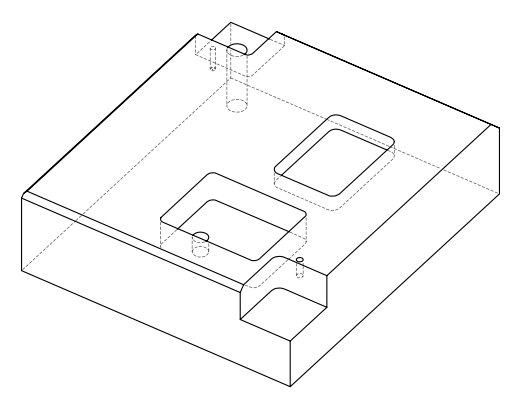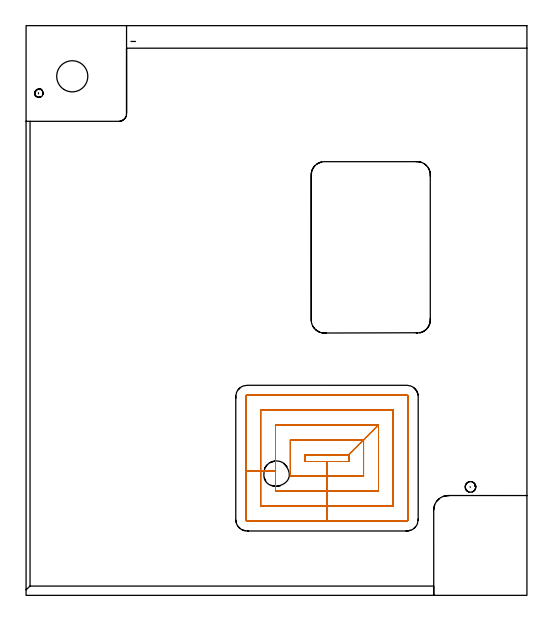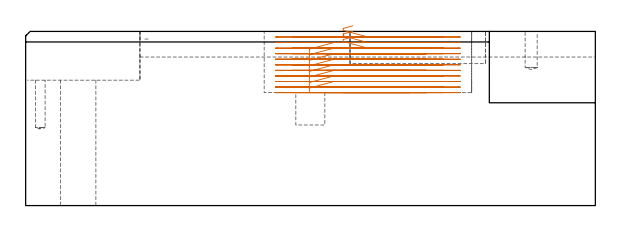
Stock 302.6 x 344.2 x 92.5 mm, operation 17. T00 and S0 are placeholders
(PLAN: 17 operations, 10 tool changes, 83.7 min)
(1 SPOT_DRILL | STEP1HOLE | NXT0321_9005460120000 | 0.05 min | 3103 mm3)
(2 SPOT_DRILL_1 | STEP1POCKET | NXT0321_9005460120000 | 0.03 min | 0 mm3)
(3 SPOT_DRILL_2 | STEP1POCKET_1 | NXT0321_9005460120000 | 0.03 min | 2790 mm3)
(4 SPOT_DRILL_3 | STEP1POCKET_2 | NXT0321_9005460120000 | 0.04 min | 3585 mm3)
(5 DRILL_THROUGH_HOLE_INTO_CENTER | STEP1HOLE | NXT0301_087 | 0.3 min | 6845 mm3)
(6 DRILL_TO_ENLARGE_THROUGH_HOLE | STEP1HOLE | UGT0301_256 | 0.31 min | 15695 mm3)
(7 DRILL_BLIND_HOLE_INTO_CENTER | STEP1POCKET | NXT0301_035 | 0.09 min | 621 mm3)
(8 DRILL_BLIND_HOLE_INTO_CENTER_1 | STEP1POCKET_1 | NXT0301_022 | 0.12 min | 521 mm3)
(9 DRILL_BLIND_HOLE_INTO_CENTER_2 | STEP1POCKET_2 | NXT0301_128 | 0.08 min | 1901 mm3)
(10 MILL_ROUGH_BLIND_HOLE_CONTOUR | STEP1POCKET_2 | NXT0201_009 | Spiral | 1.02 min | 3254 mm3)
(11 AREA_MILL | FG_CHAMFER_SURFACE | UGT0205_001 | 4.13 min | 3912 mm3)
(12 AREA_MILL_1 | FG_CHAMFER_SURFACE_1 | UGT0205_001 | 9.96 min | 23023 mm3)
(13 AREA_MILL_2 | FG_CHAMFER_SURFACE_2 | UGT0205_001 | 2.41 min | 817 mm3)
(14 MILL_CORNER_NOTCH_RECTANGULAR | CORNER_NOTCH_RECTANGULAR | NXT0201_012 | Follow Part, ap 4, ae 75% | 8.61 min | 127990 mm3)
(15 MILL_CORNER_NOTCH_RECTANGULAR_1 | CORNER_NOTCH_RECTANGULAR_1 | NXT0201_009 | Follow Part, ap 2, ae 75% | 21.52 min | 80135 mm3)
(16 MILL_RECTANGULAR_POCKET | POCKET_RECTANGULAR_STRAIGHT | NXT0201_011 | Follow Part, ap 3, ae 75% | 10.21 min | 126364 mm3)
(17 MILL_RECTANGULAR_POCKET_1 | POCKET_RECTANGULAR_STRAIGHT_1 | NXT0201_011 | Follow Part, ap 3, ae 75% | 24.79 min | 308334 mm3)
(TOOL NXT0321_9005460120000 | NC Spot Drill, 142deg, 12mm, Carbide, Uncoated | D12 PA142 FL30 Z2)
(TOOL NXT0301_087 | Carbide Drill 11.6mm [860.1-1160-058A1-MM 2214] | D11.6 PA140 FL72 Z2)
(TOOL UGT0301_256 | Twist Drill 18.8 mm | D18.8 PA118 FL135 Z2)
(TOOL NXT0301_035 | Carbide Drill 6.4mm [860.1-0640-032A1-MM 2214] | D6.4 PA140 FL53 Z2)
(TOOL NXT0301_022 | Carbide Drill 5.1mm [860.1-0510-015A1-MM 2214] | D5.1 PA140 FL28 Z2)
(TOOL NXT0301_128 | Carbide Drill 12mm [861.1-1200-036A1-GP GC34] | D12 PA150 FL37.4 Z2)
(TOOL NXT0201_009 | ENDMILL 8mm [2P460-0800-NA 1630] | D8 FL26 Z6)
(TOOL UGT0205_001 | Chamfer Mill 20 x 3 x 45 deg. | D20 FL50 Z2)
(TOOL NXT0201_012 | ENDMILL 16mm [2P460-1600-NA 1630] | D16 FL38 Z6)
(TOOL NXT0201_011 | ENDMILL 12mm [2P460-1200-NA 1630] | D12 FL38 Z6)
(OP 17 MILL_RECTANGULAR_POCKET_1)
G17 G21 G94 G90
T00 M6
G54
G17 G0 G90 X173.823 Y84.9 S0 M3
G43 Z102.5 H1
Z95.5
G94 G1 X168.7 Z94.127 F250.
Y80.9 Z93.055
X181.8 Z89.545
X194.9 F500.
Y84.9
X168.7
Y80.9
X181.8
Y71.9
X203.9
Y93.9
X159.7
Y71.9
X181.8
Y62.9
X212.9
Y102.9
X150.7
Y62.9
X181.8
Y53.9
X221.9
Y111.9
X141.7
Y53.9
X181.8
Y44.9
X230.
G3 X230.9 Y45.8 R0.9
G1 Y120.
G3 X230. Y120.9 R0.9
G1 X133.6
G3 X132.7 Y120. R0.9
G1 Y45.8
G3 X133.6 Y44.9 R0.9
G1 X181.8
X182.8
G0 X173.823 Y84.9 Z92.545
G1 X168.7 Z91.173 F250.
Y80.9 Z90.101
X181.8 Z86.591
X194.9 F500.
Y84.9
X168.7
Y80.9
X181.8
Y71.9
X203.9
Y93.9
X159.7
Y71.9
X181.8
Y62.9
X212.9
Y102.9
X150.7
Y62.9
X181.8
Y53.9
X221.9
Y111.9
X141.7
Y53.9
X181.8
Y44.9
X230.
G3 X230.9 Y45.8 R0.9
G1 Y120.
G3 X230. Y120.9 R0.9
G1 X133.6
G3 X132.7 Y120. R0.9
G1 Y45.8
G3 X133.6 Y44.9 R0.9
G1 X181.8
X182.8
G0 X173.823 Y84.9 Z89.591
G1 X168.7 Z88.218 F250.
Y80.9 Z87.146
X181.8 Z83.636
X194.9 F500.
Y84.9
X168.7
Y80.9
X181.8
Y71.9
X203.9
Y93.9
X159.7
Y71.9
X181.8
Y62.9
X212.9
Y102.9
X150.7
Y62.9
X181.8
Y53.9
X221.9
Y111.9
X141.7
Y53.9
X181.8
Y44.9
X230.
G3 X230.9 Y45.8 R0.9
G1 Y120.
G3 X230. Y120.9 R0.9
G1 X133.6
G3 X132.7 Y120. R0.9
G1 Y45.8
G3 X133.6 Y44.9 R0.9
G1 X181.8
X182.8
G0 X163.933 Y62.9 Z86.636
G1 X150.7 Z83.09 F250.
Y71.889 Z80.682
Y62.9 F500.
X212.9
Y102.9
X203.9 Y93.9
X194.9 Y84.9
X168.7
Y80.9
X194.9
Y84.9
X203.9 Y93.9
X159.7
Y71.9
X203.9
Y93.9
X212.9 Y102.9
X150.7
Y75.113
X141.7
Y53.9
X221.9
Y111.9
X141.7
Y75.113
X132.7
Y45.8
G3 X133.6 Y44.9 R0.9
G1 X230.
G3 X230.9 Y45.8 R0.9
G1 Y120.
G3 X230. Y120.9 R0.9
G1 X133.6
G3 X132.7 Y120. R0.9
G1 Y75.113
Y74.113
G0 X163.933 Y62.9 Z83.682
G1 X150.7 Z80.136 F250.
Y71.889 Z77.727
Y62.9 F500.
X212.9
Y102.9
X203.9 Y93.9
X194.9 Y84.9
X168.7
Y80.9
X194.9
Y84.9
X203.9 Y93.9
X159.7
Y71.9
X203.9
Y93.9
X212.9 Y102.9
X150.7
Y75.113
X141.7
Y53.9
X221.9
Y111.9
X141.7
Y75.113
X132.7
Y45.8
G3 X133.6 Y44.9 R0.9
G1 X230.
G3 X230.9 Y45.8 R0.9
G1 Y120.
G3 X230. Y120.9 R0.9
G1 X133.6
G3 X132.7 Y120. R0.9
G1 Y75.113
Y74.113
G0 X163.933 Y62.9 Z80.727
G1 X150.7 Z77.181 F250.
Y71.889 Z74.773
Y62.9 F500.
X212.9
Y102.9
X203.9 Y93.9
X194.9 Y84.9
X168.7
Y80.9
X194.9
Y84.9
X203.9 Y93.9
X159.7
Y71.9
X203.9
Y93.9
X212.9 Y102.9
X150.7
Y75.113
X141.7
Y53.9
X221.9
Y111.9
X141.7
Y75.113
X132.7
Y45.8
G3 X133.6 Y44.9 R0.9
G1 X230.
G3 X230.9 Y45.8 R0.9
G1 Y120.
G3 X230. Y120.9 R0.9
G1 X133.6
G3 X132.7 Y120. R0.9
G1 Y75.113
Y74.113
G0 X163.933 Y62.9 Z77.773
G1 X150.7 Z74.227 F250.
Y71.889 Z71.818
Y62.9 F500.
X212.9
Y102.9
X203.9 Y93.9
X194.9 Y84.9
X168.7
Y80.9
X194.9
Y84.9
X203.9 Y93.9
X159.7
Y71.9
X203.9
Y93.9
X212.9 Y102.9
X150.7
Y75.113
X141.7
Y53.9
X221.9
Y111.9
X141.7
Y75.113
X132.7
Y45.8
G3 X133.6 Y44.9 R0.9
G1 X230.
G3 X230.9 Y45.8 R0.9
G1 Y120.
G3 X230. Y120.9 R0.9
G1 X133.6
G3 X132.7 Y120. R0.9
G1 Y75.113
Y74.113
G0 X163.933 Y62.9 Z74.818
G1 X150.7 Z71.272 F250.
Y71.889 Z68.864
Y62.9 F500.
X212.9
Y102.9
X203.9 Y93.9
X194.9 Y84.9
X168.7
Y80.9
X194.9
Y84.9
X203.9 Y93.9
X159.7
Y71.9
X203.9
Y93.9
X212.9 Y102.9
X150.7
Y75.112
X141.7
Y53.9
X221.9
Y111.9
X141.7
Y75.112
X132.7
Y45.8
G3 X133.6 Y44.9 R0.9
G1 X230.
G3 X230.9 Y45.8 R0.9
G1 Y120.
G3 X230. Y120.9 R0.9
G1 X133.6
G3 X132.7 Y120. R0.9
G1 Y75.112
Y74.112
G0 X163.933 Y62.9 Z71.864
G1 X150.7 Z68.318 F250.
Y71.889 Z65.909
Y62.9 F500.
X212.9
Y102.9
X203.9 Y93.9
X194.9 Y84.9
X168.7
Y80.9
X194.9
Y84.9
X203.9 Y93.9
X159.7
Y71.9
X203.9
Y93.9
X212.9 Y102.9
X150.7
Y75.11
X141.7
Y53.9
X221.9
Y111.9
X141.7
Y75.11
X132.7
Y45.8
G3 X133.6 Y44.9 R0.9
G1 X230.
G3 X230.9 Y45.8 R0.9
G1 Y120.
G3 X230. Y120.9 R0.9
G1 X133.6
G3 X132.7 Y120. R0.9
G1 Y75.11
Y74.11
G0 X163.933 Y62.9 Z68.909
G1 X150.7 Z65.363 F250.
Y71.889 Z62.955
Y62.9 F500.
X212.9
Y102.9
X203.9 Y93.9
X194.9 Y84.9
X168.7
Y80.9
X194.9
Y84.9
X203.9 Y93.9
X159.7
Y71.9
X203.9
Y93.9
X212.9 Y102.9
X150.7
Y75.11
X141.7
Y53.9
X221.9
Y111.9
X141.7
Y75.11
X132.7
Y45.8
G3 X133.6 Y44.9 R0.9
G1 X230.
G3 X230.9 Y45.8 R0.9
G1 Y120.
G3 X230. Y120.9 R0.9
G1 X133.6
G3 X132.7 Y120. R0.9
G1 Y75.11
Y74.11
G0 X163.933 Y62.9 Z65.955
G1 X150.7 Z62.409 F250.
Y71.889 Z60.
Y62.9 F500.
X212.9
Y102.9
X203.9 Y93.9
X194.9 Y84.9
X168.7
Y80.9
X194.9
Y84.9
X203.9 Y93.9
X159.7
Y71.9
X203.9
Y93.9
X212.9 Y102.9
X150.7
Y75.114
X141.7
Y53.9
X221.9
Y111.9
X141.7
Y75.114
X132.7
Y45.8
G3 X133.6 Y44.9 R0.9
G1 X230.
G3 X230.9 Y45.8 R0.9
G1 Y120.
G3 X230. Y120.9 R0.9
G1 X133.6
G3 X132.7 Y120. R0.9
G1 Y75.114
Y74.114
G0 Z102.5
M5
M2
